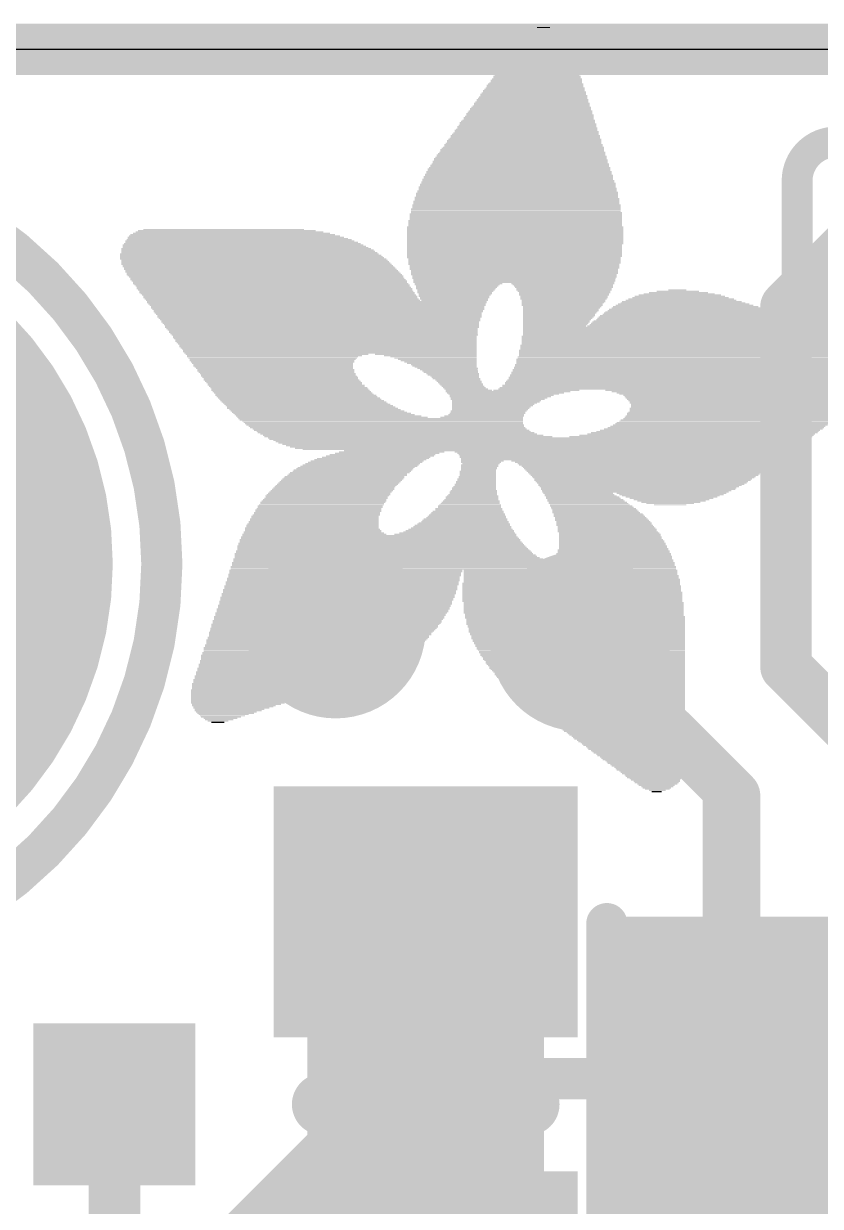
# Model space of a CAD drawing. Extents: x -6.2 to 34.1, y -8.2 to 17.9.
# Drawn here: x 3.86 to 7.79, y 12.07 to 17.91 of the extents above; entities that cross this region are included whole.
import ezdxf

# ---------------------------------------------------------------- set-up
doc = ezdxf.new("R2010")
doc.units = 0
for name, color, linetype in [('1', 12, 'CONTINUOUS'), ('16', 5, 'CONTINUOUS'), ('17', 110, 'CONTINUOUS'), ('18', 110, 'CONTINUOUS'), ('20', 53, 'CONTINUOUS'), ('21', 40, 'CONTINUOUS')]:
    doc.layers.add(name, color=color, linetype=linetype)

# ---------------------------------------------------------------- blocks, each defined once
blk = doc.blocks.new('RECT')
blk.add_solid([(-0.5, -0.5), (0.5, -0.5), (-0.5, 0.5), (0.5, 0.5)])
blk = doc.blocks.new('ROUNDP')
at = {"const_width": 0.5}
blk.add_lwpolyline([(0, -0.25, 1), (0, 0.25, 1), (0, -0.25)], format="xyb", dxfattribs=at)
blk = doc.blocks.new('ROUNDV')
at = {"const_width": 0.5}
blk.add_lwpolyline([(0, -0.25, 1), (0, 0.25, 1), (0, -0.25)], format="xyb", dxfattribs=at)

msp = doc.modelspace()

# ---------------------------------------------------------------- linework, layer by layer
at = {"layer": '1', "const_width": 0.254}
for points in [[(0, 17.78), (25.4, 17.78)], [(7.62, 16.51), (8.128, 17.018)], [(7.62, 14.732), (7.62, 16.51)], [(7.336, 14.127), (6.604, 14.859)], [(8.236, 14.116), (7.62, 14.732)], [(7.336, 12.915), (7.336, 14.127)], [(4.306, 12.573), (4.306, 11.5683)]]:
    msp.add_lwpolyline(points, dxfattribs=at)
at = {"layer": '1', "const_width": 0.127}
for points in [[(7.6835, 16.51, 1), (7.5565, 16.51)], [(7.5751, 16.5549, 1), (7.6649, 16.4651)], [(6.6489, 14.9039, 1), (6.5591, 14.8141)], [(7.6649, 14.7769, 1), (7.5751, 14.6871)], [(7.5565, 14.732, 1), (7.6835, 14.732)], [(7.3995, 14.127, 1), (7.2725, 14.127)], [(7.2911, 14.0821, 1), (7.3809, 14.1719)], [(7.2725, 12.915, 1), (7.3995, 12.915)], [(4.3695, 12.573, 1), (4.2425, 12.573)]]:
    msp.add_lwpolyline(points, format="xyb", dxfattribs=at)
at = {"layer": '16', "const_width": 0.254}
for points in [[(0, 17.78), (25.4, 17.78)], [(6.604, 14.859), (7.366, 14.097)], [(7.366, 14.097), (7.366, 12.7)], [(4.4443, 11.43), (5.7143, 12.7)], [(5.7143, 12.7), (5.842, 12.7)]]:
    msp.add_lwpolyline(points, dxfattribs=at)
at = {"layer": '16', "const_width": 0.127}
for points in [[(6.6489, 14.9039, 1), (6.5591, 14.8141)], [(7.4295, 14.097, 1), (7.3025, 14.097)], [(7.3211, 14.0521, 1), (7.4109, 14.1419)], [(5.7143, 12.7635, 1), (5.7143, 12.6365)], [(5.7592, 12.6551, 1), (5.6694, 12.7449)], [(5.842, 12.6365, 1), (5.842, 12.7635)], [(7.3025, 12.7, 1), (7.4295, 12.7)]]:
    msp.add_lwpolyline(points, format="xyb", dxfattribs=at)
at = {"layer": '20'}
msp.add_line((22.86, 17.78), (2.54, 17.78), dxfattribs=at)
at = {"layer": '21'}
for points, const_width in [([(7.8667, 17.3228, 0.4142), (7.6748, 17.1309)], 0.1524), ([(2.54, 13.24, 1), (2.54, 17.24, 1), (2.54, 13.24)], 0.2032), ([(7.7129, 17.1309, 1), (7.6367, 17.1309)], 0.0762), ([(7.6367, 17.1309, 1), (7.7129, 17.1309)], 0.0762), ([(7.6748, 16.6511, 0.4142), (7.8667, 16.4592)], 0.1524), ([(7.7129, 16.6511, 1), (7.6367, 16.6511)], 0.0762), ([(7.6367, 16.6511, 1), (7.7129, 16.6511)], 0.0762), ([(6.7868, 13.465, 1), (6.6852, 13.465)], 0.1016), ([(5.334, 12.6492, 1), (5.334, 12.4968)], 0.1524), ([(6.35, 12.4968, 1), (6.35, 12.6492)], 0.1524)]:
    msp.add_lwpolyline(points, format="xyb", dxfattribs=dict(at, const_width=const_width))
for points, const_width in [([(7.6748, 16.6511), (7.6748, 17.1309)], 0.1524), ([(6.736, 10.665), (6.736, 13.465)], 0.2032), ([(5.334, 12.573), (6.35, 12.573)], 0.3048)]:
    msp.add_lwpolyline(points, dxfattribs=dict(at, const_width=const_width))

# ---------------------------------------------------------------- block references
at = {"layer": '1', "rotation": 90}
for p, xscale, yscale in [((5.842, 13.523), 1.24, 1.5), ((4.306, 12.573), 0.8, 0.8), ((5.842, 11.623), 1.24, 1.5)]:
    msp.add_blockref('RECT', p, dxfattribs=dict(at, xscale=xscale, yscale=yscale))
at = {"layer": '1', "xscale": 0.45, "yscale": 0.9}
msp.add_blockref('RECT', (7.336, 12.915), dxfattribs=at)
at = {"layer": '16', "xscale": 1.1684, "yscale": 1.6002}
for p in [(5.842, 12.7), (7.366, 12.7)]:
    msp.add_blockref('RECT', p, dxfattribs=at)
at = {"layer": '16', "xscale": 0.635, "yscale": 0.2032, "rotation": 180}
msp.add_blockref('RECT', (6.604, 12.7), dxfattribs=at)
at = {"layer": '17', "xscale": 3.516, "yscale": 3.516}
msp.add_blockref('ROUNDP', (2.54, 15.24), dxfattribs=at)
msp.add_blockref('ROUNDP', (2.54, 15.24), dxfattribs=at)
at = {"layer": '18', "xscale": 0.889, "yscale": 0.889}
for p in [(5.3975, 14.9225), (5.3975, 14.9225), (6.604, 14.859), (6.604, 14.859)]:
    msp.add_blockref('ROUNDV', p, dxfattribs=at)
at = {"layer": '21'}
for p, xscale, yscale in [((6.4262, 17.8626), 0.1714, 0.0063), ((6.4294, 17.8689), 0.1524, 0.0064), ((6.4262, 17.8753), 0.1334, 0.0063), ((6.423, 17.8816), 0.1016, 0.0064), ((6.423, 17.888), 0.0635, 0.0063), ((6.4199, 17.8054), 0.2603, 0.0064), ((6.423, 17.8117), 0.254, 0.0063), ((6.423, 17.8181), 0.2413, 0.0064), ((6.4262, 17.8245), 0.235, 0.0063), ((6.4262, 17.8372), 0.2222, 0.0063), ((6.4262, 17.8308), 0.2222, 0.0064), ((6.4262, 17.8435), 0.2096, 0.0064), ((6.4262, 17.8498), 0.1968, 0.0063), ((6.4262, 17.8562), 0.1842, 0.0064), ((6.4135, 17.7483), 0.3238, 0.0063), ((6.4135, 17.761), 0.3112, 0.0063), ((6.4135, 17.7546), 0.3112, 0.0064), ((6.4167, 17.7673), 0.3048, 0.0064), ((6.4167, 17.78), 0.2921, 0.0064), ((6.4167, 17.7736), 0.2921, 0.0063), ((6.4199, 17.7864), 0.2857, 0.0063), ((6.4199, 17.7927), 0.2731, 0.0064), ((6.423, 17.7991), 0.2667, 0.0063), ((6.4008, 17.6911), 0.3874, 0.0064), ((6.4008, 17.6848), 0.3874, 0.0063), ((6.4008, 17.6974), 0.3746, 0.0063), ((6.404, 17.7102), 0.3683, 0.0063), ((6.404, 17.7038), 0.3683, 0.0064), ((6.404, 17.7165), 0.3556, 0.0064), ((6.4072, 17.7229), 0.3493, 0.0063), ((6.4072, 17.7355), 0.3365, 0.0063), ((6.4104, 17.7292), 0.3429, 0.0064), ((6.4103, 17.7419), 0.3302, 0.0064), ((6.3881, 17.6276), 0.4508, 0.0064), ((6.3913, 17.634), 0.4445, 0.0063), ((6.3913, 17.6467), 0.4318, 0.0063), ((6.3913, 17.6403), 0.4318, 0.0064), ((6.3913, 17.653), 0.4191, 0.0064), ((6.3944, 17.6657), 0.4127, 0.0064), ((6.3944, 17.6593), 0.4127, 0.0063), ((6.3976, 17.6721), 0.4064, 0.0063), ((6.3977, 17.6784), 0.3937, 0.0064), ((6.3754, 17.5768), 0.5016, 0.0064), ((6.3786, 17.5705), 0.508, 0.0063), ((6.3786, 17.5831), 0.4953, 0.0063), ((6.3818, 17.5895), 0.4889, 0.0064), ((6.3818, 17.6022), 0.4763, 0.0064), ((6.3818, 17.5959), 0.4763, 0.0063), ((6.3849, 17.6086), 0.4699, 0.0063), ((6.3849, 17.6149), 0.4572, 0.0064), ((6.3881, 17.6212), 0.4508, 0.0063), ((6.3659, 17.5133), 0.5715, 0.0064), ((6.3659, 17.5197), 0.5588, 0.0063), ((6.3691, 17.5324), 0.5525, 0.0063), ((6.3691, 17.526), 0.5525, 0.0064), ((6.3691, 17.5387), 0.5397, 0.0064), ((6.3722, 17.545), 0.5334, 0.0063), ((6.3754, 17.5514), 0.527, 0.0064), ((6.3723, 17.5578), 0.5207, 0.0063), ((6.3754, 17.5641), 0.5144, 0.0064), ((6.3563, 17.4562), 0.6287, 0.0063), ((6.3532, 17.4625), 0.6223, 0.0064), ((6.3563, 17.4688), 0.6159, 0.0063), ((6.3595, 17.4752), 0.6096, 0.0064), ((6.3596, 17.4879), 0.5969, 0.0064), ((6.3596, 17.4816), 0.5969, 0.0063), ((6.3627, 17.4943), 0.5906, 0.0063), ((6.3627, 17.5006), 0.5778, 0.0064), ((6.3659, 17.5069), 0.5715, 0.0063), ((6.3405, 17.399), 0.6858, 0.0064), ((6.3437, 17.3926), 0.6921, 0.0063), ((6.3437, 17.4054), 0.6795, 0.0063), ((6.3437, 17.4181), 0.6667, 0.0063), ((6.3468, 17.4117), 0.6731, 0.0064), ((6.3468, 17.4244), 0.6604, 0.0064), ((6.35, 17.4307), 0.654, 0.0063), ((6.35, 17.4435), 0.6414, 0.0063), ((6.35, 17.4371), 0.6414, 0.0064), ((6.3532, 17.4498), 0.635, 0.0064), ((6.331, 17.3355), 0.7557, 0.0064), ((6.331, 17.3419), 0.7429, 0.0063), ((6.3341, 17.3545), 0.7366, 0.0063), ((6.3341, 17.3482), 0.7366, 0.0064), ((6.3342, 17.3609), 0.7239, 0.0064), ((6.3373, 17.3673), 0.7176, 0.0063), ((6.3373, 17.38), 0.7048, 0.0063), ((6.3405, 17.3736), 0.7112, 0.0064), ((6.3405, 17.3863), 0.6985, 0.0064), ((6.3182, 17.2847), 0.8065, 0.0064), ((6.3182, 17.2783), 0.8065, 0.0063), ((6.3215, 17.2911), 0.8001, 0.0063), ((6.3246, 17.2974), 0.7938, 0.0064), ((6.3246, 17.3101), 0.781, 0.0064), ((6.3246, 17.3038), 0.781, 0.0063), ((6.3246, 17.3164), 0.7684, 0.0063), ((6.3278, 17.3292), 0.762, 0.0063), ((6.3278, 17.3228), 0.762, 0.0064), ((6.3087, 17.2276), 0.8636, 0.0063), ((6.3087, 17.2212), 0.8636, 0.0064), ((6.3119, 17.2339), 0.8572, 0.0064), ((6.3088, 17.2402), 0.8509, 0.0063), ((6.3119, 17.2466), 0.8446, 0.0064), ((6.3119, 17.2593), 0.8318, 0.0064), ((6.3151, 17.253), 0.8382, 0.0063), ((6.3151, 17.2657), 0.8255, 0.0063), ((6.3182, 17.272), 0.8191, 0.0064), ((6.2992, 17.164), 0.9208, 0.0063), ((6.3024, 17.1768), 0.9144, 0.0063), ((6.3024, 17.1704), 0.9144, 0.0064), ((6.3024, 17.1895), 0.9017, 0.0063), ((6.3024, 17.1831), 0.9017, 0.0064), ((6.3056, 17.1958), 0.8953, 0.0064), ((6.3056, 17.2085), 0.8827, 0.0064), ((6.3056, 17.2021), 0.8827, 0.0063), ((6.3088, 17.2149), 0.8763, 0.0063), ((6.2929, 17.1006), 0.9715, 0.0063), ((6.296, 17.1133), 0.9652, 0.0063), ((6.296, 17.1069), 0.9652, 0.0064), ((6.2961, 17.1259), 0.9525, 0.0063), ((6.2992, 17.1196), 0.9588, 0.0064), ((6.296, 17.1387), 0.9398, 0.0063), ((6.2992, 17.1323), 0.9462, 0.0064), ((6.2992, 17.1514), 0.9334, 0.0063), ((6.2992, 17.145), 0.9334, 0.0064), ((6.3024, 17.1577), 0.9271, 0.0064), ((6.2896, 17.0497), 1.0033, 0.0063), ((6.2929, 17.0434), 1.0097, 0.0064), ((6.2929, 17.0688), 0.9969, 0.0064), ((6.2929, 17.0625), 0.9969, 0.0063), ((6.2929, 17.0561), 0.9969, 0.0064), ((6.296, 17.0752), 0.9906, 0.0063), ((6.2929, 17.0815), 0.9843, 0.0064), ((6.2961, 17.0942), 0.9779, 0.0064), ((6.2961, 17.0878), 0.9779, 0.0063), ((6.2865, 16.9926), 1.035, 0.0064), ((6.2865, 16.9863), 1.035, 0.0063), ((6.2896, 17.0116), 1.0287, 0.0063), ((6.2896, 17.0053), 1.0287, 0.0064), ((6.2896, 16.999), 1.0287, 0.0063), ((6.2897, 17.0307), 1.016, 0.0064), ((6.2897, 17.0244), 1.016, 0.0063), ((6.2897, 17.018), 1.016, 0.0064), ((6.2929, 17.0371), 1.0097, 0.0063), ((6.2834, 16.9354), 1.0541, 0.0063), ((6.2834, 16.9291), 1.0541, 0.0064), ((6.2865, 16.9672), 1.0478, 0.0064), ((6.2865, 16.9609), 1.0478, 0.0063), ((6.2865, 16.9545), 1.0478, 0.0064), ((6.2865, 16.9482), 1.0478, 0.0063), ((6.2865, 16.9418), 1.0478, 0.0064), ((6.2865, 16.9799), 1.035, 0.0064), ((6.2897, 16.9735), 1.0414, 0.0063), ((4.8832, 16.872), 0.9715, 0.0063), ((4.8737, 16.8783), 0.9271, 0.0064), ((4.8609, 16.8847), 0.8763, 0.0063), ((4.8451, 16.891), 0.7937, 0.0064), ((6.2833, 16.9037), 1.0668, 0.0064), ((6.2833, 16.8973), 1.0668, 0.0063), ((6.2833, 16.891), 1.0668, 0.0064), ((6.2833, 16.8847), 1.0668, 0.0063), ((6.2833, 16.8783), 1.0668, 0.0064), ((6.2833, 16.872), 1.0668, 0.0063), ((6.2834, 16.9228), 1.0541, 0.0063), ((6.2834, 16.9164), 1.0541, 0.0064), ((6.2834, 16.9101), 1.0541, 0.0063), ((4.9403, 16.8148), 1.1874, 0.0064), ((4.9371, 16.8211), 1.1684, 0.0063), ((4.9245, 16.8339), 1.1303, 0.0063), ((4.934, 16.8275), 1.1493, 0.0064), ((4.9213, 16.8402), 1.1113, 0.0064), ((4.9054, 16.8529), 1.0668, 0.0064), ((4.9149, 16.8466), 1.0858, 0.0063), ((4.899, 16.8592), 1.0414, 0.0063), ((4.8895, 16.8656), 1.0096, 0.0064), ((6.2833, 16.8656), 1.0668, 0.0064), ((6.2833, 16.8592), 1.0668, 0.0063), ((6.2833, 16.8529), 1.0668, 0.0064), ((6.2833, 16.8466), 1.0668, 0.0063), ((6.2833, 16.8402), 1.0668, 0.0064), ((6.2833, 16.8339), 1.0668, 0.0063), ((6.2833, 16.8275), 1.0668, 0.0064), ((6.2833, 16.8211), 1.0668, 0.0063), ((6.2801, 16.8148), 1.0605, 0.0064), ((4.9721, 16.7704), 1.2763, 0.0063), ((4.9784, 16.764), 1.289, 0.0064), ((4.9816, 16.7577), 1.2954, 0.0063), ((4.9848, 16.7513), 1.3017, 0.0064), ((4.9625, 16.7894), 1.2446, 0.0064), ((4.9657, 16.783), 1.251, 0.0063), ((4.9562, 16.7958), 1.2319, 0.0063), ((4.9721, 16.7767), 1.2637, 0.0064), ((4.9466, 16.8085), 1.2001, 0.0063), ((4.953, 16.8021), 1.2128, 0.0064), ((6.2801, 16.8085), 1.0605, 0.0063), ((6.2801, 16.8021), 1.0605, 0.0064), ((6.2801, 16.7958), 1.0605, 0.0063), ((6.2801, 16.7894), 1.0605, 0.0064), ((6.2801, 16.783), 1.0605, 0.0063), ((6.2801, 16.7767), 1.0605, 0.0064), ((6.2801, 16.7704), 1.0605, 0.0063), ((6.2801, 16.764), 1.0605, 0.0064), ((6.2801, 16.7577), 1.0605, 0.0063), ((6.277, 16.7513), 1.0541, 0.0064), ((4.9911, 16.7449), 1.3144, 0.0063), ((4.9975, 16.7386), 1.3145, 0.0064), ((5.0006, 16.7323), 1.3208, 0.0063), ((5.0038, 16.7259), 1.3272, 0.0064), ((5.007, 16.7196), 1.3335, 0.0063), ((5.0133, 16.7132), 1.3335, 0.0064), ((5.0165, 16.7068), 1.3398, 0.0063), ((5.0229, 16.7005), 1.3399, 0.0064), ((5.026, 16.6942), 1.3462, 0.0063), ((6.2801, 16.7449), 1.0477, 0.0063), ((6.2801, 16.7386), 1.0477, 0.0064), ((6.2801, 16.7323), 1.0477, 0.0063), ((6.2801, 16.7259), 1.0477, 0.0064), ((6.277, 16.7196), 1.0414, 0.0063), ((6.2801, 16.7132), 1.0351, 0.0064), ((6.2801, 16.7068), 1.0351, 0.0063), ((6.2801, 16.7005), 1.0351, 0.0064), ((6.277, 16.6942), 1.0287, 0.0063), ((5.0324, 16.6878), 1.3462, 0.0064), ((5.0356, 16.6815), 1.3525, 0.0063), ((5.045, 16.6687), 1.3589, 0.0063), ((5.0419, 16.6751), 1.3526, 0.0064), ((5.0514, 16.6624), 1.3589, 0.0064), ((5.0546, 16.6561), 1.3526, 0.0063), ((5.0642, 16.6434), 1.3589, 0.0063), ((5.061, 16.6497), 1.3525, 0.0064), ((5.0705, 16.637), 1.3589, 0.0064), ((6.2801, 16.6878), 1.0223, 0.0064), ((6.2801, 16.6815), 1.0223, 0.0063), ((6.2801, 16.6751), 1.0223, 0.0064), ((6.277, 16.6687), 1.016, 0.0063), ((6.2801, 16.6624), 1.0097, 0.0064), ((6.2801, 16.6561), 1.0097, 0.0063), ((6.277, 16.6497), 1.0033, 0.0064), ((6.2801, 16.6434), 0.9969, 0.0063), ((6.2801, 16.637), 0.9969, 0.0064), ((5.0737, 16.6306), 1.3525, 0.0063), ((5.0769, 16.6243), 1.3589, 0.0064), ((5.0831, 16.618), 1.3589, 0.0063), ((5.0864, 16.6116), 1.3525, 0.0064), ((5.0927, 16.6053), 1.3526, 0.0063), ((5.0959, 16.5989), 1.3589, 0.0064), ((5.0991, 16.5925), 1.3525, 0.0063), ((5.1054, 16.5862), 1.3526, 0.0064), ((5.1086, 16.5799), 1.3589, 0.0063), ((6.277, 16.6306), 0.9906, 0.0063), ((6.0039, 16.6243), 0.4318, 0.0064), ((5.9976, 16.618), 0.4191, 0.0063), ((5.9912, 16.5989), 0.3937, 0.0064), ((5.9976, 16.6116), 0.4064, 0.0064), ((5.9944, 16.6053), 0.4, 0.0063), ((5.9912, 16.5925), 0.381, 0.0063), ((5.9881, 16.5862), 0.3747, 0.0064), ((5.9849, 16.5799), 0.3683, 0.0063), ((6.5183, 16.6243), 0.508, 0.0064), ((6.5183, 16.618), 0.4953, 0.0063), ((6.5215, 16.6116), 0.4889, 0.0064), ((6.5246, 16.6053), 0.4826, 0.0063), ((6.5247, 16.5989), 0.4699, 0.0064), ((6.5247, 16.5925), 0.4699, 0.0063), ((6.5246, 16.5862), 0.4572, 0.0064), ((6.5278, 16.5799), 0.4508, 0.0063), ((7.0898, 16.5799), 0.2921, 0.0063), ((7.0866, 16.5862), 0.2096, 0.0064), ((7.0835, 16.5925), 0.0889, 0.0063), ((5.1118, 16.5735), 1.3525, 0.0064), ((5.1181, 16.5672), 1.3526, 0.0063), ((5.1245, 16.5608), 1.3525, 0.0064), ((5.1245, 16.5544), 1.3525, 0.0063), ((5.1308, 16.5481), 1.3526, 0.0064), ((5.1372, 16.5418), 1.3525, 0.0063), ((5.3054, 16.5354), 1.6764, 0.0064), ((5.3054, 16.5291), 1.6764, 0.0063), ((5.3055, 16.5227), 1.6637, 0.0064), ((5.9849, 16.5672), 0.3556, 0.0063), ((5.9817, 16.5608), 0.3492, 0.0064), ((5.9881, 16.5735), 0.3619, 0.0064), ((5.9849, 16.5544), 0.3429, 0.0063), ((5.9817, 16.5481), 0.3366, 0.0064), ((5.9849, 16.5418), 0.3302, 0.0063), ((6.5247, 16.5735), 0.4445, 0.0064), ((6.5247, 16.5672), 0.4445, 0.0063), ((6.5246, 16.5608), 0.4318, 0.0064), ((6.5246, 16.5544), 0.4318, 0.0063), ((6.5215, 16.5481), 0.4255, 0.0064), ((6.5183, 16.5291), 0.4064, 0.0063), ((6.5151, 16.5227), 0.4, 0.0064), ((6.5215, 16.5418), 0.4127, 0.0063), ((6.5215, 16.5354), 0.4127, 0.0064), ((7.1152, 16.5227), 0.6477, 0.0064), ((7.112, 16.5291), 0.616, 0.0063), ((7.1057, 16.5354), 0.5905, 0.0064), ((7.1025, 16.5418), 0.5461, 0.0063), ((7.1025, 16.5481), 0.5207, 0.0064), ((7.0993, 16.5544), 0.4762, 0.0063), ((7.0962, 16.5608), 0.4445, 0.0064), ((7.0961, 16.5672), 0.4064, 0.0063), ((7.093, 16.5735), 0.3493, 0.0064), ((5.3086, 16.5163), 1.6574, 0.0063), ((5.3086, 16.51), 1.6446, 0.0064), ((5.3086, 16.5037), 1.6446, 0.0063), ((5.3117, 16.4973), 1.6383, 0.0064), ((5.3118, 16.491), 1.6256, 0.0063), ((5.3118, 16.4846), 1.6256, 0.0064), ((5.3117, 16.4782), 1.6129, 0.0063), ((5.315, 16.4719), 1.6065, 0.0064), ((5.3181, 16.4656), 1.6002, 0.0063), ((5.3181, 16.4592), 1.6002, 0.0064), ((6.5151, 16.5163), 0.4, 0.0063), ((6.5151, 16.51), 0.3874, 0.0064), ((6.5119, 16.5037), 0.381, 0.0063), ((6.5088, 16.4973), 0.3747, 0.0064), ((6.5088, 16.491), 0.3747, 0.0063), ((6.5024, 16.4782), 0.362, 0.0063), ((6.4992, 16.4719), 0.3556, 0.0064), ((6.4992, 16.4656), 0.3556, 0.0063), ((6.5056, 16.4846), 0.3683, 0.0064), ((6.4961, 16.4592), 0.3493, 0.0064), ((7.166, 16.4592), 0.9398, 0.0064), ((7.1628, 16.4656), 0.9208, 0.0063), ((7.1565, 16.4719), 0.8827, 0.0064), ((7.1501, 16.4782), 0.8572, 0.0063), ((7.1438, 16.4846), 0.8319, 0.0064), ((7.1406, 16.491), 0.8001, 0.0063), ((7.1343, 16.4973), 0.7747, 0.0064), ((7.1279, 16.5037), 0.7366, 0.0063), ((7.1247, 16.51), 0.7176, 0.0064), ((7.1184, 16.5163), 0.6795, 0.0063), ((5.3182, 16.4529), 1.5875, 0.0063), ((5.3213, 16.4465), 1.5812, 0.0064), ((5.3245, 16.4401), 1.5748, 0.0063), ((5.3213, 16.4338), 1.5684, 0.0064), ((5.3245, 16.4275), 1.5621, 0.0063), ((5.3277, 16.4211), 1.5557, 0.0064), ((5.3308, 16.4148), 1.5494, 0.0063), ((5.3308, 16.4084), 1.5494, 0.0064), ((5.3308, 16.402), 1.5367, 0.0063), ((6.4929, 16.4529), 0.3429, 0.0063), ((6.4897, 16.4465), 0.3366, 0.0064), ((6.4865, 16.4401), 0.3302, 0.0063), ((6.4865, 16.4338), 0.3302, 0.0064), ((6.4834, 16.4275), 0.3239, 0.0063), ((6.4802, 16.4211), 0.3175, 0.0064), ((6.477, 16.4148), 0.3112, 0.0063), ((7.0612, 16.4084), 1.4796, 0.0064), ((7.0676, 16.402), 1.4923, 0.0063), ((7.2104, 16.4148), 1.143, 0.0063), ((7.2041, 16.4211), 1.1049, 0.0064), ((7.2009, 16.4275), 1.0858, 0.0063), ((7.1913, 16.4338), 1.0541, 0.0064), ((7.1851, 16.4401), 1.0287, 0.0063), ((7.1819, 16.4465), 0.9969, 0.0064), ((7.1755, 16.4529), 0.9716, 0.0063), ((5.334, 16.3957), 1.5304, 0.0064), ((5.3372, 16.3894), 1.524, 0.0063), ((5.3372, 16.383), 1.524, 0.0064), ((5.3403, 16.3767), 1.5177, 0.0063), ((5.3436, 16.3703), 1.5113, 0.0064), ((5.3435, 16.3639), 1.4986, 0.0063), ((5.3435, 16.3576), 1.4986, 0.0064), ((5.3467, 16.3513), 1.4922, 0.0063), ((5.3498, 16.3449), 1.4859, 0.0064), ((7.1247, 16.3639), 1.6192, 0.0063), ((7.1374, 16.3576), 1.6446, 0.0064), ((7.147, 16.3513), 1.6637, 0.0063), ((7.1565, 16.3449), 1.6827, 0.0064), ((7.0993, 16.383), 1.5558, 0.0064), ((7.1088, 16.3767), 1.5748, 0.0063), ((7.1215, 16.3703), 1.6002, 0.0064), ((7.0803, 16.3957), 1.5177, 0.0064), ((7.0898, 16.3894), 1.5367, 0.0063), ((5.3498, 16.3386), 1.4859, 0.0063), ((5.3531, 16.3322), 1.4795, 0.0064), ((5.3562, 16.3258), 1.4732, 0.0063), ((5.3594, 16.3195), 1.4668, 0.0064), ((5.3594, 16.3132), 1.4668, 0.0063), ((5.3626, 16.3068), 1.4605, 0.0064), ((5.3658, 16.3005), 1.4541, 0.0063), ((5.3689, 16.2941), 1.4478, 0.0064), ((5.3689, 16.2877), 1.4478, 0.0063), ((7.1946, 16.2941), 1.7843, 0.0064), ((7.1946, 16.2877), 1.7843, 0.0063), ((7.1787, 16.3195), 1.7399, 0.0064), ((7.185, 16.3132), 1.7526, 0.0063), ((7.1882, 16.3068), 1.759, 0.0064), ((7.1946, 16.3005), 1.7717, 0.0063), ((7.1628, 16.3386), 1.6954, 0.0063), ((7.1787, 16.3258), 1.7272, 0.0063), ((7.1724, 16.3322), 1.7145, 0.0064), ((5.3721, 16.2814), 1.4414, 0.0064), ((5.1086, 16.2751), 0.9017, 0.0063), ((5.0959, 16.2687), 0.8636, 0.0064), ((5.0864, 16.2624), 0.8445, 0.0063), ((5.0864, 16.256), 0.8319, 0.0064), ((5.0864, 16.2496), 0.8191, 0.0063), ((5.0832, 16.2433), 0.8128, 0.0064), ((5.0864, 16.237), 0.8065, 0.0063), ((5.0864, 16.2306), 0.7937, 0.0064), ((5.842, 16.2751), 0.5016, 0.0063), ((5.8642, 16.2687), 0.4572, 0.0064), ((5.8801, 16.2624), 0.4254, 0.0063), ((5.8896, 16.256), 0.4064, 0.0064), ((5.8992, 16.2496), 0.3873, 0.0063), ((5.9055, 16.2433), 0.3746, 0.0064), ((5.915, 16.237), 0.3556, 0.0063), ((5.9214, 16.2306), 0.3429, 0.0064), ((7.1978, 16.2496), 1.8161, 0.0063), ((7.1978, 16.2433), 1.8161, 0.0064), ((7.2009, 16.237), 1.8224, 0.0063), ((7.2009, 16.2306), 1.8224, 0.0064), ((7.1977, 16.2624), 1.8034, 0.0063), ((7.2009, 16.256), 1.8098, 0.0064), ((7.2009, 16.2751), 1.797, 0.0063), ((7.2009, 16.2687), 1.797, 0.0064), ((7.1978, 16.2814), 1.7907, 0.0064), ((5.0895, 16.2243), 0.7874, 0.0063), ((5.0895, 16.2179), 0.7874, 0.0064), ((5.0927, 16.2115), 0.781, 0.0063), ((5.0959, 16.2052), 0.7747, 0.0064), ((5.1023, 16.1989), 0.7747, 0.0063), ((5.1023, 16.1925), 0.7747, 0.0064), ((5.1054, 16.1862), 0.7684, 0.0063), ((5.1118, 16.1798), 0.7683, 0.0064), ((5.1149, 16.1735), 0.762, 0.0063), ((5.1181, 16.1671), 0.7684, 0.0064), ((5.9309, 16.2243), 0.3238, 0.0063), ((5.9341, 16.2179), 0.3175, 0.0064), ((5.9404, 16.2115), 0.3048, 0.0063), ((5.95, 16.2052), 0.2985, 0.0064), ((5.9563, 16.1989), 0.2858, 0.0063), ((5.9627, 16.1925), 0.2731, 0.0064), ((5.9659, 16.1862), 0.2667, 0.0063), ((5.9754, 16.1798), 0.2603, 0.0064), ((5.9785, 16.1735), 0.254, 0.0063), ((5.9849, 16.1671), 0.2413, 0.0064), ((7.185, 16.1735), 1.8542, 0.0063), ((7.185, 16.1671), 1.8542, 0.0064), ((7.1882, 16.1862), 1.8478, 0.0063), ((7.1882, 16.1798), 1.8478, 0.0064), ((7.1913, 16.1989), 1.8415, 0.0063), ((7.1913, 16.1925), 1.8415, 0.0064), ((7.1946, 16.2115), 1.8351, 0.0063), ((7.1946, 16.2052), 1.8351, 0.0064), ((7.1977, 16.2243), 1.8288, 0.0063), ((7.1977, 16.2179), 1.8288, 0.0064), ((5.1245, 16.1608), 0.7683, 0.0063), ((5.1276, 16.1544), 0.762, 0.0064), ((5.1308, 16.1481), 0.7684, 0.0063), ((5.1372, 16.1417), 0.7683, 0.0064), ((5.1435, 16.1354), 0.7684, 0.0063), ((5.1467, 16.129), 0.762, 0.0064), ((5.1531, 16.1227), 0.7747, 0.0063), ((5.1562, 16.1163), 0.7684, 0.0064), ((5.1658, 16.11), 0.7747, 0.0063), ((5.9881, 16.1608), 0.2349, 0.0063), ((5.9944, 16.1544), 0.235, 0.0064), ((6.0008, 16.1481), 0.2223, 0.0063), ((6.0071, 16.1417), 0.2222, 0.0064), ((6.0103, 16.1354), 0.2159, 0.0063), ((6.0167, 16.129), 0.2159, 0.0064), ((6.0198, 16.1227), 0.2096, 0.0063), ((6.0262, 16.1163), 0.2095, 0.0064), ((6.0325, 16.11), 0.2096, 0.0063), ((7.1406, 16.11), 1.8669, 0.0063), ((7.1501, 16.1163), 1.8606, 0.0064), ((7.1533, 16.1227), 1.8669, 0.0063), ((7.1628, 16.1354), 1.8606, 0.0063), ((7.1628, 16.129), 1.8606, 0.0064), ((7.1692, 16.1417), 1.8605, 0.0064), ((7.1723, 16.1481), 1.8542, 0.0063), ((7.1787, 16.1608), 1.8542, 0.0063), ((7.1787, 16.1544), 1.8542, 0.0064), ((5.1753, 16.0973), 0.7811, 0.0063), ((5.1721, 16.1036), 0.7747, 0.0064), ((5.1816, 16.0909), 0.781, 0.0064), ((5.1879, 16.0846), 0.7811, 0.0063), ((5.1943, 16.0782), 0.781, 0.0064), ((5.2007, 16.0719), 0.7937, 0.0063), ((5.207, 16.0655), 0.7938, 0.0064), ((5.2166, 16.0592), 0.8001, 0.0063), ((5.2229, 16.0528), 0.8001, 0.0064), ((6.0421, 16.1036), 0.2159, 0.0064), ((6.0547, 16.0973), 0.2286, 0.0063), ((6.2484, 16.0909), 0.616, 0.0064), ((6.2357, 16.0846), 0.5778, 0.0063), ((6.2262, 16.0782), 0.5461, 0.0064), ((6.2103, 16.0655), 0.5016, 0.0064), ((6.2167, 16.0719), 0.5143, 0.0063), ((6.2039, 16.0592), 0.4763, 0.0063), ((6.1976, 16.0528), 0.4636, 0.0064), ((6.3881, 16.0973), 0.4254, 0.0063), ((7.1343, 16.1036), 1.8669, 0.0064), ((7.3946, 16.0973), 1.3335, 0.0063), ((7.4073, 16.0909), 1.2954, 0.0064), ((7.4137, 16.0846), 1.2573, 0.0063), ((7.4168, 16.0782), 1.2382, 0.0064), ((7.4232, 16.0719), 1.2129, 0.0063), ((7.42, 16.0655), 1.1938, 0.0064), ((7.42, 16.0592), 1.1811, 0.0063), ((7.42, 16.0528), 1.1684, 0.0064), ((5.2324, 16.0465), 0.8064, 0.0063), ((5.2419, 16.0401), 0.8128, 0.0064), ((5.2483, 16.0338), 0.8128, 0.0063), ((5.2578, 16.0274), 0.8192, 0.0064), ((5.2674, 16.0211), 0.8255, 0.0063), ((5.2832, 16.0084), 0.8446, 0.0063), ((5.2769, 16.0147), 0.8319, 0.0064), ((5.2959, 16.002), 0.8446, 0.0064), ((5.3086, 15.9957), 0.8572, 0.0063), ((6.1532, 15.9957), 0.3747, 0.0063), ((6.1913, 16.0465), 0.4381, 0.0063), ((6.1881, 16.0401), 0.4318, 0.0064), ((6.1818, 16.0338), 0.4191, 0.0063), ((6.1754, 16.0274), 0.4064, 0.0064), ((6.1722, 16.0211), 0.4, 0.0063), ((6.1659, 16.0147), 0.3873, 0.0064), ((6.1627, 16.0084), 0.381, 0.0063), ((6.1595, 16.002), 0.3746, 0.0064), ((7.4168, 16.0465), 1.1494, 0.0063), ((7.4168, 16.0401), 1.1366, 0.0064), ((7.3946, 16.0084), 1.0922, 0.0063), ((7.3914, 16.002), 1.0858, 0.0064), ((7.4137, 16.0338), 1.1303, 0.0063), ((7.3851, 15.9957), 1.0731, 0.0063), ((7.4104, 16.0274), 1.1113, 0.0064), ((7.4073, 16.0211), 1.1049, 0.0063), ((7.4009, 16.0147), 1.0922, 0.0064), ((5.3181, 15.9893), 0.8636, 0.0064), ((5.3308, 15.983), 0.8763, 0.0063), ((5.3435, 15.9766), 0.889, 0.0064), ((5.3626, 15.9703), 0.9144, 0.0063), ((5.3816, 15.9639), 0.9398, 0.0064), ((5.6198, 15.9576), 1.4033, 0.0063), ((5.6229, 15.9512), 1.397, 0.0064), ((5.6292, 15.9449), 1.3843, 0.0063), ((5.6325, 15.9385), 1.3779, 0.0064), ((6.1182, 15.9639), 0.4064, 0.0064), ((6.131, 15.9703), 0.3937, 0.0063), ((6.1405, 15.9766), 0.3747, 0.0064), ((6.1468, 15.983), 0.3746, 0.0063), ((6.15, 15.9893), 0.3683, 0.0064), ((7.3152, 15.9385), 1.0604, 0.0064), ((7.3248, 15.9449), 1.0541, 0.0063), ((7.3342, 15.9512), 1.0605, 0.0064), ((7.3438, 15.9576), 1.0541, 0.0063), ((7.3502, 15.9639), 1.0541, 0.0064), ((7.3597, 15.9703), 1.0605, 0.0063), ((7.3723, 15.983), 1.0731, 0.0063), ((7.366, 15.9766), 1.0604, 0.0064), ((7.3787, 15.9893), 1.0732, 0.0064), ((5.6356, 15.9322), 1.3716, 0.0063), ((5.642, 15.9258), 1.3716, 0.0064), ((5.6484, 15.9195), 1.3589, 0.0063), ((5.6547, 15.9131), 1.3589, 0.0064), ((5.6642, 15.9068), 1.3526, 0.0063), ((5.6738, 15.9004), 1.3589, 0.0064), ((5.6833, 15.8941), 1.3525, 0.0063), ((5.6959, 15.8877), 1.3653, 0.0064), ((5.7087, 15.8814), 1.3653, 0.0063), ((5.7309, 15.875), 1.3843, 0.0064), ((7.1787, 15.875), 1.1557, 0.0064), ((7.2009, 15.8814), 1.124, 0.0063), ((7.2168, 15.8877), 1.1176, 0.0064), ((7.2327, 15.8941), 1.0985, 0.0063), ((7.2454, 15.9004), 1.0859, 0.0064), ((7.2613, 15.9068), 1.0795, 0.0063), ((7.2739, 15.9131), 1.0668, 0.0064), ((7.2835, 15.9195), 1.0605, 0.0063), ((7.2961, 15.9258), 1.0605, 0.0064), ((7.3056, 15.9322), 1.0541, 0.0063), ((5.7563, 15.8687), 1.4224, 0.0063), ((6.4008, 15.8623), 2.6734, 0.0064), ((6.4008, 15.8559), 2.6606, 0.0063), ((6.404, 15.8496), 2.6289, 0.0064), ((6.4072, 15.8433), 2.6099, 0.0063), ((6.4072, 15.8369), 2.5845, 0.0064), ((6.4135, 15.8306), 2.559, 0.0063), ((6.4199, 15.8242), 2.5337, 0.0064), ((6.423, 15.8178), 2.5019, 0.0063), ((7.1501, 15.8687), 1.2002, 0.0063), ((6.4325, 15.8115), 2.4701, 0.0064), ((6.4485, 15.8052), 2.4257, 0.0063), ((5.5817, 15.7607), 0.5525, 0.0064), ((5.5975, 15.7671), 0.5334, 0.0063), ((5.6166, 15.7734), 0.5334, 0.0064), ((5.6292, 15.7797), 0.5207, 0.0063), ((5.6515, 15.7861), 0.5144, 0.0064), ((5.6738, 15.7925), 0.5207, 0.0063), ((6.5437, 15.7988), 2.2098, 0.0064), ((6.8136, 15.7925), 1.6573, 0.0063), ((6.8168, 15.7861), 1.6383, 0.0064), ((6.8136, 15.7797), 1.6193, 0.0063), ((6.8136, 15.7734), 1.6065, 0.0064), ((6.8072, 15.7671), 1.5938, 0.0063), ((6.8072, 15.7607), 1.5812, 0.0064), ((5.4832, 15.7035), 0.5842, 0.0063), ((5.4928, 15.7099), 0.5779, 0.0064), ((5.4991, 15.7163), 0.5778, 0.0063), ((5.5118, 15.7226), 0.5778, 0.0064), ((5.5213, 15.729), 0.5715, 0.0063), ((5.5309, 15.7353), 0.5651, 0.0064), ((5.5436, 15.7416), 0.5651, 0.0063), ((5.5531, 15.748), 0.5588, 0.0064), ((5.569, 15.7544), 0.5525, 0.0063), ((6.1214, 15.748), 0.2096, 0.0064), ((6.1087, 15.729), 0.1842, 0.0063), ((6.1087, 15.7226), 0.1842, 0.0064), ((6.1055, 15.7163), 0.1778, 0.0063), ((6.1055, 15.7099), 0.1778, 0.0064), ((6.8009, 15.7544), 1.5685, 0.0063), ((6.1151, 15.7416), 0.1969, 0.0063), ((6.1024, 15.7035), 0.1715, 0.0063), ((6.1151, 15.7353), 0.1841, 0.0064), ((6.9215, 15.748), 1.3144, 0.0064), ((6.9279, 15.7416), 1.2891, 0.0063), ((6.9279, 15.7353), 1.2637, 0.0064), ((6.9279, 15.729), 1.2509, 0.0063), ((6.931, 15.7226), 1.2319, 0.0064), ((6.9279, 15.7163), 1.2129, 0.0063), ((6.9279, 15.7099), 1.2001, 0.0064), ((6.9279, 15.7035), 1.1875, 0.0063), ((5.4198, 15.6464), 0.5969, 0.0064), ((5.4261, 15.6528), 0.5969, 0.0063), ((5.4325, 15.6591), 0.5969, 0.0064), ((5.4388, 15.6654), 0.5969, 0.0063), ((5.442, 15.6718), 0.5905, 0.0064), ((5.4546, 15.6782), 0.5905, 0.0063), ((5.4578, 15.6845), 0.5842, 0.0064), ((5.4674, 15.6909), 0.5905, 0.0063), ((5.4769, 15.6972), 0.5842, 0.0064), ((6.0897, 15.6464), 0.1969, 0.0064), ((6.0929, 15.6591), 0.1905, 0.0064), ((6.0929, 15.6528), 0.1905, 0.0063), ((6.096, 15.6718), 0.1842, 0.0064), ((6.096, 15.6654), 0.1842, 0.0063), ((6.0992, 15.6972), 0.1778, 0.0064), ((6.0992, 15.6909), 0.1778, 0.0063), ((6.0992, 15.6845), 0.1778, 0.0064), ((6.0992, 15.6782), 0.1778, 0.0063), ((6.9247, 15.6972), 1.1684, 0.0064), ((6.9247, 15.6909), 1.1557, 0.0063), ((6.9215, 15.6845), 1.1366, 0.0064), ((6.9215, 15.6782), 1.124, 0.0063), ((6.9184, 15.6718), 1.1049, 0.0064), ((6.9183, 15.6654), 1.0922, 0.0063), ((6.9152, 15.6591), 1.0731, 0.0064), ((6.912, 15.6528), 1.0668, 0.0063), ((6.9088, 15.6464), 1.0478, 0.0064), ((5.3626, 15.5829), 0.6096, 0.0064), ((5.3658, 15.5893), 0.6033, 0.0063), ((5.3721, 15.5956), 0.6032, 0.0064), ((5.3784, 15.602), 0.6033, 0.0063), ((5.3848, 15.6083), 0.6032, 0.0064), ((5.388, 15.6147), 0.5969, 0.0063), ((5.3944, 15.621), 0.5969, 0.0064), ((5.4007, 15.6274), 0.5969, 0.0063), ((5.407, 15.6337), 0.5969, 0.0064), ((5.4134, 15.6401), 0.5969, 0.0063), ((6.0738, 15.5829), 0.2413, 0.0064), ((6.077, 15.5956), 0.2349, 0.0064), ((6.077, 15.5893), 0.2349, 0.0063), ((6.0801, 15.602), 0.2286, 0.0063), ((6.0802, 15.6147), 0.2159, 0.0063), ((6.0802, 15.6083), 0.2159, 0.0064), ((6.0833, 15.621), 0.2096, 0.0064), ((6.0865, 15.6337), 0.2032, 0.0064), ((6.0865, 15.6274), 0.2032, 0.0063), ((6.0897, 15.6401), 0.1969, 0.0063), ((6.9088, 15.6401), 1.035, 0.0063), ((6.9056, 15.6337), 1.016, 0.0064), ((6.8993, 15.6274), 1.0033, 0.0063), ((6.8961, 15.621), 0.9842, 0.0064), ((6.8929, 15.6147), 0.9652, 0.0063), ((6.8898, 15.6083), 0.9589, 0.0064), ((6.8834, 15.602), 0.9334, 0.0063), ((6.8771, 15.5956), 0.9207, 0.0064), ((6.5945, 15.5893), 0.3429, 0.0063), ((6.6009, 15.5829), 0.3429, 0.0064), ((7.0549, 15.5893), 0.5397, 0.0063), ((7.0549, 15.5829), 0.5143, 0.0064), ((5.3213, 15.5258), 0.616, 0.0063), ((5.3277, 15.5321), 0.6159, 0.0064), ((5.334, 15.5448), 0.616, 0.0064), ((5.3308, 15.5385), 0.6096, 0.0063), ((5.3403, 15.5512), 0.6159, 0.0063), ((5.3435, 15.5575), 0.6096, 0.0064), ((5.3499, 15.5639), 0.6096, 0.0063), ((5.3562, 15.5766), 0.6096, 0.0063), ((5.3531, 15.5702), 0.6033, 0.0064), ((6.0579, 15.5258), 0.3112, 0.0063), ((6.0611, 15.5321), 0.3048, 0.0064), ((6.0611, 15.5385), 0.2921, 0.0063), ((6.0643, 15.5448), 0.2857, 0.0064), ((6.0674, 15.5512), 0.2794, 0.0063), ((6.0675, 15.5575), 0.2667, 0.0064), ((6.0706, 15.5702), 0.2604, 0.0064), ((6.0706, 15.5639), 0.2604, 0.0063), ((6.0738, 15.5766), 0.254, 0.0063), ((6.6072, 15.5766), 0.3556, 0.0063), ((6.6167, 15.5702), 0.362, 0.0064), ((6.6199, 15.5639), 0.3683, 0.0063), ((6.6294, 15.5575), 0.3746, 0.0064), ((6.6326, 15.5512), 0.381, 0.0063), ((6.6452, 15.5385), 0.3937, 0.0063), ((6.6421, 15.5448), 0.3874, 0.0064), ((6.6517, 15.5321), 0.3937, 0.0064), ((6.658, 15.5258), 0.4064, 0.0063), ((7.0517, 15.5766), 0.4826, 0.0063), ((7.0549, 15.5702), 0.4509, 0.0064), ((7.0549, 15.5639), 0.4127, 0.0063), ((7.0549, 15.5575), 0.3747, 0.0064), ((7.0549, 15.5512), 0.3365, 0.0063), ((7.0517, 15.5448), 0.2921, 0.0064), ((7.0485, 15.5385), 0.235, 0.0063), ((7.0485, 15.5321), 0.1588, 0.0064), ((5.2959, 15.475), 0.6286, 0.0063), ((5.2959, 15.4686), 0.6286, 0.0064), ((5.3022, 15.4813), 0.6287, 0.0064), ((5.3055, 15.494), 0.6223, 0.0064), ((5.3055, 15.4877), 0.6223, 0.0063), ((5.3117, 15.5067), 0.6223, 0.0064), ((5.3117, 15.5004), 0.6223, 0.0063), ((5.315, 15.5131), 0.6159, 0.0063), ((5.3213, 15.5194), 0.616, 0.0064), ((6.0421, 15.4686), 0.3937, 0.0064), ((6.0452, 15.475), 0.3874, 0.0063), ((6.0452, 15.4813), 0.3746, 0.0064), ((6.0484, 15.4877), 0.3683, 0.0063), ((6.0484, 15.494), 0.3556, 0.0064), ((6.0516, 15.5004), 0.3493, 0.0063), ((6.0547, 15.5131), 0.3302, 0.0063), ((6.0547, 15.5067), 0.3302, 0.0064), ((6.0579, 15.5194), 0.3112, 0.0064), ((6.6643, 15.5194), 0.4064, 0.0064), ((6.6707, 15.5131), 0.4191, 0.0063), ((6.6802, 15.5004), 0.4254, 0.0063), ((6.6834, 15.494), 0.4318, 0.0064), ((6.6771, 15.5067), 0.4191, 0.0064), ((6.6929, 15.4877), 0.4382, 0.0063), ((6.6993, 15.475), 0.4509, 0.0063), ((6.6961, 15.4813), 0.4445, 0.0064), ((6.7056, 15.4686), 0.4508, 0.0064), ((5.28, 15.4178), 0.6604, 0.0064), ((5.2832, 15.4115), 0.6668, 0.0063), ((5.2832, 15.4305), 0.654, 0.0064), ((5.2832, 15.4242), 0.654, 0.0063), ((5.2864, 15.4369), 0.6477, 0.0063), ((5.2896, 15.4496), 0.6413, 0.0063), ((5.2896, 15.4432), 0.6413, 0.0064), ((5.2927, 15.4623), 0.635, 0.0063), ((5.2927, 15.4559), 0.635, 0.0064), ((6.0135, 15.4115), 0.5143, 0.0063), ((6.0167, 15.4178), 0.4953, 0.0064), ((6.023, 15.4242), 0.4826, 0.0063), ((6.023, 15.4305), 0.4699, 0.0064), ((6.0293, 15.4369), 0.4572, 0.0063), ((6.0293, 15.4432), 0.4445, 0.0064), ((6.0357, 15.4496), 0.4318, 0.0063), ((6.0357, 15.4559), 0.4191, 0.0064), ((6.0389, 15.4623), 0.4127, 0.0063), ((6.7088, 15.4623), 0.4572, 0.0063), ((6.712, 15.4559), 0.4635, 0.0064), ((6.7214, 15.4432), 0.4699, 0.0064), ((6.7214, 15.4369), 0.4699, 0.0063), ((6.7183, 15.4496), 0.4636, 0.0063), ((6.7247, 15.4305), 0.4763, 0.0064), ((6.731, 15.4242), 0.4762, 0.0063), ((6.7342, 15.4178), 0.4826, 0.0064), ((6.7374, 15.4115), 0.4889, 0.0063), ((5.6166, 15.3607), 1.3843, 0.0063), ((5.6166, 15.3543), 1.3843, 0.0064), ((5.6134, 15.3734), 1.3652, 0.0063), ((5.6166, 15.367), 1.3716, 0.0064), ((5.2927, 15.3861), 0.7112, 0.0063), ((5.6134, 15.3797), 1.3526, 0.0064), ((5.2832, 15.3988), 0.6794, 0.0063), ((5.2896, 15.3924), 0.6921, 0.0064), ((5.2864, 15.4051), 0.6731, 0.0064), ((5.9881, 15.3861), 0.6033, 0.0063), ((5.9976, 15.3924), 0.5715, 0.0064), ((6.004, 15.3988), 0.5461, 0.0063), ((6.0103, 15.4051), 0.5334, 0.0064), ((6.7406, 15.3988), 0.4953, 0.0063), ((6.7374, 15.4051), 0.4889, 0.0064), ((6.7469, 15.3924), 0.4953, 0.0064), ((6.75, 15.3861), 0.5017, 0.0063), ((6.75, 15.3797), 0.5017, 0.0064), ((6.7532, 15.3734), 0.508, 0.0063), ((6.7532, 15.367), 0.508, 0.0064), ((6.7564, 15.3607), 0.5144, 0.0063), ((6.7595, 15.3543), 0.5207, 0.0064), ((5.6356, 15.2908), 1.4732, 0.0064), ((5.6325, 15.3035), 1.4541, 0.0064), ((5.6357, 15.2972), 1.4605, 0.0063), ((5.6292, 15.3162), 1.4351, 0.0064), ((5.6229, 15.3289), 1.4224, 0.0064), ((5.6261, 15.3226), 1.4288, 0.0063), ((5.6325, 15.3099), 1.4415, 0.0063), ((5.6198, 15.3416), 1.4033, 0.0064), ((5.623, 15.3353), 1.4097, 0.0063), ((5.6198, 15.348), 1.3907, 0.0063), ((6.7691, 15.2908), 0.5652, 0.0064), ((6.7691, 15.3035), 0.5524, 0.0064), ((6.7691, 15.2972), 0.5524, 0.0063), ((6.766, 15.3099), 0.5461, 0.0063), ((6.7595, 15.348), 0.5207, 0.0063), ((6.7628, 15.3416), 0.5271, 0.0064), ((6.7628, 15.3353), 0.5271, 0.0063), ((6.7659, 15.3289), 0.5334, 0.0064), ((6.7659, 15.3226), 0.5334, 0.0063), ((6.7691, 15.3162), 0.5398, 0.0064), ((5.9785, 15.2464), 2.1844, 0.0063), ((5.9785, 15.24), 2.1844, 0.0064), ((5.9785, 15.2337), 2.1844, 0.0063), ((5.6579, 15.2654), 1.5303, 0.0064), ((5.9786, 15.2591), 2.1717, 0.0063), ((5.9786, 15.2527), 2.1717, 0.0064), ((5.6452, 15.2781), 1.4923, 0.0064), ((5.6515, 15.2718), 1.505, 0.0063), ((5.642, 15.2845), 1.4859, 0.0063), ((6.7595, 15.2654), 0.5969, 0.0064), ((6.7659, 15.2718), 0.5842, 0.0063), ((6.7691, 15.2781), 0.5778, 0.0064), ((6.7691, 15.2845), 0.5652, 0.0063), ((5.4388, 15.1765), 1.143, 0.0064), ((5.442, 15.1892), 1.1493, 0.0064), ((5.442, 15.1829), 1.1493, 0.0063), ((5.4483, 15.2083), 1.1494, 0.0063), ((5.4483, 15.2019), 1.1494, 0.0064), ((5.4451, 15.1956), 1.143, 0.0063), ((5.9786, 15.2273), 2.1971, 0.0064), ((5.9786, 15.221), 2.1971, 0.0063), ((5.9786, 15.2146), 2.1971, 0.0064), ((6.5564, 15.2083), 1.0541, 0.0063), ((6.5564, 15.2019), 1.0541, 0.0064), ((6.5564, 15.1956), 1.0541, 0.0063), ((6.5564, 15.1892), 1.0541, 0.0064), ((6.5596, 15.1829), 1.0605, 0.0063), ((6.5596, 15.1765), 1.0605, 0.0064), ((5.4229, 15.1321), 1.1494, 0.0063), ((5.4229, 15.1257), 1.1494, 0.0064), ((5.4229, 15.1194), 1.1494, 0.0063), ((5.4293, 15.1511), 1.1493, 0.0064), ((5.4293, 15.1448), 1.1493, 0.0063), ((5.4293, 15.1384), 1.1493, 0.0064), ((5.4356, 15.1702), 1.1494, 0.0063), ((5.4356, 15.1638), 1.1494, 0.0064), ((5.4356, 15.1575), 1.1494, 0.0063), ((6.5596, 15.1448), 1.0731, 0.0063), ((6.5596, 15.1384), 1.0731, 0.0064), ((6.5628, 15.1321), 1.0795, 0.0063), ((6.5628, 15.1257), 1.0795, 0.0064), ((6.5628, 15.1194), 1.0795, 0.0063), ((6.5596, 15.1702), 1.0605, 0.0063), ((6.5627, 15.1638), 1.0668, 0.0064), ((6.5627, 15.1575), 1.0668, 0.0063), ((6.5627, 15.1511), 1.0668, 0.0064), ((5.407, 15.0749), 1.1557, 0.0064), ((5.4039, 15.0686), 1.1493, 0.0063), ((5.4039, 15.0622), 1.1493, 0.0064), ((5.4102, 15.0876), 1.1494, 0.0064), ((5.4102, 15.0813), 1.1494, 0.0063), ((5.4134, 15.094), 1.1557, 0.0063), ((5.4165, 15.1067), 1.1493, 0.0063), ((5.4165, 15.1003), 1.1493, 0.0064), ((5.4198, 15.113), 1.1557, 0.0064), ((6.5659, 15.1003), 1.0858, 0.0064), ((6.5659, 15.094), 1.0858, 0.0063), ((6.5659, 15.0876), 1.0858, 0.0064), ((6.5659, 15.0813), 1.0858, 0.0063), ((6.5659, 15.0749), 1.0858, 0.0064), ((6.5659, 15.0686), 1.0858, 0.0063), ((6.5659, 15.0622), 1.0858, 0.0064), ((6.5628, 15.113), 1.0795, 0.0064), ((6.5628, 15.1067), 1.0795, 0.0063), ((5.3848, 15.0178), 1.1494, 0.0063), ((5.3816, 15.0114), 1.143, 0.0064), ((5.3816, 15.0051), 1.143, 0.0063), ((5.388, 15.0241), 1.143, 0.0064), ((5.3912, 15.0368), 1.1493, 0.0064), ((5.3912, 15.0305), 1.1493, 0.0063), ((5.3975, 15.0559), 1.1494, 0.0063), ((5.3975, 15.0495), 1.1494, 0.0064), ((5.3975, 15.0432), 1.1494, 0.0063), ((6.5659, 15.0559), 1.0858, 0.0063), ((6.5723, 15.0495), 1.0859, 0.0064), ((6.5723, 15.0432), 1.0859, 0.0063), ((6.5723, 15.0368), 1.0859, 0.0064), ((6.5723, 15.0305), 1.0859, 0.0063), ((6.5723, 15.0241), 1.0859, 0.0064), ((6.5723, 15.0178), 1.0859, 0.0063), ((6.5723, 15.0114), 1.0859, 0.0064), ((6.5723, 15.0051), 1.0859, 0.0063), ((5.3467, 14.9416), 1.124, 0.0063), ((5.3563, 14.9606), 1.1303, 0.0064), ((5.3563, 14.9543), 1.1303, 0.0063), ((5.3531, 14.9479), 1.1239, 0.0064), ((5.3626, 14.967), 1.1303, 0.0063), ((5.3658, 14.9797), 1.1367, 0.0063), ((5.3658, 14.9733), 1.1367, 0.0064), ((5.3753, 14.9987), 1.143, 0.0064), ((5.3721, 14.9924), 1.1366, 0.0063), ((5.3721, 14.986), 1.1366, 0.0064), ((6.5723, 14.9987), 1.0859, 0.0064), ((6.5786, 14.9797), 1.0858, 0.0063), ((6.5786, 14.9733), 1.0858, 0.0064), ((6.5755, 14.9924), 1.0795, 0.0063), ((6.5755, 14.986), 1.0795, 0.0064), ((6.5818, 14.967), 1.0795, 0.0063), ((6.5818, 14.9606), 1.0795, 0.0064), ((6.5818, 14.9543), 1.0795, 0.0063), ((6.5818, 14.9479), 1.0795, 0.0064), ((6.5818, 14.9416), 1.0795, 0.0063), ((5.3245, 14.9035), 1.1049, 0.0063), ((5.3213, 14.8971), 1.0986, 0.0064), ((5.3213, 14.8908), 1.0986, 0.0063), ((5.315, 14.8844), 1.0859, 0.0064), ((5.3308, 14.9098), 1.1049, 0.0064), ((5.3372, 14.9225), 1.1176, 0.0064), ((5.334, 14.9162), 1.1112, 0.0063), ((5.3435, 14.9352), 1.1176, 0.0064), ((5.3435, 14.9289), 1.1176, 0.0063), ((6.585, 14.9352), 1.0731, 0.0064), ((6.585, 14.9289), 1.0731, 0.0063), ((6.5881, 14.9225), 1.0668, 0.0064), ((6.5881, 14.9162), 1.0668, 0.0063), ((6.5881, 14.9098), 1.0668, 0.0064), ((6.5881, 14.9035), 1.0668, 0.0063), ((6.5913, 14.8971), 1.0604, 0.0064), ((6.5913, 14.8908), 1.0604, 0.0063), ((6.5945, 14.8844), 1.0541, 0.0064), ((5.2736, 14.8273), 1.0541, 0.0063), ((5.2832, 14.8399), 1.0604, 0.0063), ((5.2801, 14.8336), 1.0541, 0.0064), ((5.3022, 14.8654), 1.0859, 0.0063), ((5.2927, 14.8527), 1.0668, 0.0063), ((5.2991, 14.859), 1.0795, 0.0064), ((5.2896, 14.8463), 1.0605, 0.0064), ((5.3118, 14.878), 1.0922, 0.0063), ((5.3086, 14.8717), 1.0858, 0.0064), ((6.5945, 14.878), 1.0541, 0.0063), ((6.5945, 14.8717), 1.0541, 0.0064), ((6.5977, 14.8654), 1.0477, 0.0063), ((6.5977, 14.859), 1.0477, 0.0064), ((6.6008, 14.8527), 1.0414, 0.0063), ((6.6008, 14.8463), 1.0414, 0.0064), ((6.604, 14.8399), 1.035, 0.0063), ((6.604, 14.8336), 1.035, 0.0064), ((6.6072, 14.8273), 1.0287, 0.0063), ((5.2419, 14.7892), 1.016, 0.0063), ((5.2355, 14.7828), 1.0033, 0.0064), ((5.2324, 14.7765), 0.997, 0.0063), ((5.226, 14.7701), 0.9843, 0.0064), ((5.2483, 14.7955), 1.016, 0.0064), ((5.2515, 14.8018), 1.0223, 0.0063), ((5.2705, 14.8209), 1.0478, 0.0064), ((5.2641, 14.8146), 1.0351, 0.0063), ((5.261, 14.8082), 1.0287, 0.0064), ((6.6072, 14.8209), 1.0287, 0.0064), ((6.6104, 14.8146), 1.0223, 0.0063), ((6.6135, 14.8082), 1.016, 0.0064), ((6.6135, 14.8018), 1.016, 0.0063), ((6.6167, 14.7955), 1.0096, 0.0064), ((6.6167, 14.7892), 1.0096, 0.0063), ((6.6199, 14.7828), 1.0033, 0.0064), ((6.6231, 14.7765), 0.9969, 0.0063), ((6.6231, 14.7701), 0.9969, 0.0064), ((5.1753, 14.7256), 0.9207, 0.0063), ((5.1689, 14.7193), 0.908, 0.0064), ((5.1626, 14.713), 0.8953, 0.0063), ((5.1974, 14.7447), 0.9525, 0.0064), ((5.1911, 14.7384), 0.9398, 0.0063), ((5.1848, 14.732), 0.9271, 0.0064), ((5.2197, 14.7637), 0.9842, 0.0063), ((5.2134, 14.7574), 0.9715, 0.0064), ((5.207, 14.7511), 0.9588, 0.0063), ((6.6262, 14.7637), 0.9906, 0.0063), ((6.6294, 14.7574), 0.9842, 0.0064), ((6.6294, 14.7511), 0.9842, 0.0063), ((6.6326, 14.7447), 0.9779, 0.0064), ((6.6358, 14.7384), 0.9715, 0.0063), ((6.6389, 14.732), 0.9652, 0.0064), ((6.6389, 14.7256), 0.9652, 0.0063), ((6.6421, 14.7193), 0.9588, 0.0064), ((6.6452, 14.713), 0.9525, 0.0063), ((5.061, 14.6494), 0.7429, 0.0063), ((5.0927, 14.6685), 0.7938, 0.0064), ((5.0831, 14.6622), 0.7747, 0.0063), ((5.0737, 14.6558), 0.7557, 0.0064), ((5.1054, 14.6749), 0.8064, 0.0063), ((5.1245, 14.6875), 0.8445, 0.0063), ((5.115, 14.6812), 0.8255, 0.0064), ((5.153, 14.7066), 0.889, 0.0064), ((5.1435, 14.7003), 0.87, 0.0063), ((5.1372, 14.6939), 0.8573, 0.0064), ((6.6485, 14.7066), 0.9461, 0.0064), ((6.6516, 14.7003), 0.9398, 0.0063), ((6.6516, 14.6939), 0.9398, 0.0064), ((6.6548, 14.6875), 0.9334, 0.0063), ((6.658, 14.6812), 0.9271, 0.0064), ((6.6612, 14.6749), 0.9207, 0.0063), ((6.6643, 14.6685), 0.9144, 0.0064), ((6.6675, 14.6622), 0.908, 0.0063), ((6.6707, 14.6558), 0.9017, 0.0064), ((6.6739, 14.6494), 0.8953, 0.0063), ((5.0006, 14.6113), 0.635, 0.0063), ((4.9911, 14.605), 0.616, 0.0064), ((5.0102, 14.6177), 0.6541, 0.0064), ((4.9816, 14.5987), 0.5969, 0.0063), ((4.9721, 14.5923), 0.5779, 0.0064), ((5.0514, 14.6431), 0.7239, 0.0064), ((5.0419, 14.6368), 0.7048, 0.0063), ((5.0324, 14.6304), 0.6858, 0.0064), ((5.0229, 14.6241), 0.6667, 0.0063), ((6.677, 14.6431), 0.889, 0.0064), ((6.6802, 14.6368), 0.8826, 0.0063), ((6.6833, 14.6304), 0.8763, 0.0064), ((6.6866, 14.6241), 0.8699, 0.0063), ((6.6897, 14.6177), 0.8636, 0.0064), ((6.6929, 14.6113), 0.8572, 0.0063), ((6.6961, 14.605), 0.8509, 0.0064), ((6.6993, 14.5987), 0.8445, 0.0063), ((6.7056, 14.5923), 0.8318, 0.0064), ((4.9625, 14.586), 0.5588, 0.0063), ((4.9498, 14.5796), 0.5334, 0.0064), ((4.9308, 14.5669), 0.4953, 0.0064), ((4.9244, 14.5606), 0.4826, 0.0063), ((4.9149, 14.5542), 0.4636, 0.0064), ((4.9435, 14.5732), 0.5207, 0.0063), ((4.9085, 14.5479), 0.4381, 0.0063), ((4.8959, 14.5415), 0.4127, 0.0064), ((4.8927, 14.5352), 0.3937, 0.0063), ((6.7088, 14.586), 0.8255, 0.0063), ((6.712, 14.5796), 0.8191, 0.0064), ((6.7151, 14.5732), 0.8128, 0.0063), ((6.7214, 14.5669), 0.8001, 0.0064), ((6.7247, 14.5606), 0.7937, 0.0063), ((6.7278, 14.5542), 0.7874, 0.0064), ((6.7342, 14.5479), 0.7747, 0.0063), ((6.7374, 14.5415), 0.7683, 0.0064), ((6.7405, 14.5352), 0.762, 0.0063), ((4.8832, 14.5288), 0.3747, 0.0064), ((4.8673, 14.5161), 0.3302, 0.0064), ((4.8737, 14.5225), 0.3429, 0.0063), ((4.8578, 14.5098), 0.2985, 0.0063), ((4.8546, 14.5034), 0.2794, 0.0064), ((4.8451, 14.4971), 0.2477, 0.0063), ((4.8387, 14.4907), 0.2222, 0.0064), ((4.8323, 14.4844), 0.1969, 0.0063), ((4.8292, 14.478), 0.1651, 0.0064), ((6.7469, 14.5288), 0.7493, 0.0064), ((6.75, 14.5225), 0.7429, 0.0063), ((6.7532, 14.5161), 0.7366, 0.0064), ((6.7595, 14.5098), 0.7239, 0.0063), ((6.7628, 14.5034), 0.7175, 0.0064), ((6.7691, 14.4971), 0.7048, 0.0063), ((6.7723, 14.4907), 0.6985, 0.0064), ((6.7755, 14.4844), 0.6921, 0.0063), ((6.7818, 14.478), 0.6794, 0.0064), ((4.8228, 14.4717), 0.1397, 0.0063), ((4.8165, 14.4653), 0.1016, 0.0064), ((4.8165, 14.459), 0.0635, 0.0063), ((6.785, 14.4717), 0.6731, 0.0063), ((6.7881, 14.4653), 0.6667, 0.0064), ((6.7945, 14.459), 0.654, 0.0063), ((6.7976, 14.4526), 0.6477, 0.0064), ((6.8009, 14.4463), 0.6413, 0.0063), ((6.8072, 14.4399), 0.6286, 0.0064), ((6.8104, 14.4336), 0.6223, 0.0063), ((6.8167, 14.4272), 0.6096, 0.0064), ((6.8199, 14.4209), 0.6032, 0.0063), ((6.8231, 14.4145), 0.5969, 0.0064), ((6.8294, 14.4082), 0.5842, 0.0063), ((6.8326, 14.4018), 0.5778, 0.0064), ((6.8357, 14.3955), 0.5715, 0.0063), ((6.8421, 14.3891), 0.5588, 0.0064), ((6.8453, 14.3828), 0.5524, 0.0063), ((6.8485, 14.3764), 0.5461, 0.0064), ((6.8548, 14.3701), 0.5334, 0.0063), ((6.858, 14.3637), 0.527, 0.0064), ((6.8643, 14.3574), 0.5143, 0.0063), ((6.8675, 14.351), 0.508, 0.0064), ((6.8707, 14.3447), 0.5016, 0.0063), ((6.8771, 14.3383), 0.4889, 0.0064), ((6.8802, 14.332), 0.4826, 0.0063), ((6.8834, 14.3256), 0.4762, 0.0064), ((6.8898, 14.3193), 0.4635, 0.0063), ((6.8929, 14.3129), 0.4572, 0.0064), ((6.8961, 14.3066), 0.4508, 0.0063), ((6.9024, 14.3002), 0.4381, 0.0064), ((6.9056, 14.2939), 0.4318, 0.0063), ((6.912, 14.2875), 0.4191, 0.0064), ((6.9152, 14.2812), 0.4127, 0.0063), ((6.9183, 14.2748), 0.4064, 0.0064), ((6.9247, 14.2685), 0.3937, 0.0063), ((6.9279, 14.2621), 0.3873, 0.0064), ((6.931, 14.2558), 0.381, 0.0063), ((6.9374, 14.2494), 0.3683, 0.0064), ((6.9405, 14.2431), 0.3619, 0.0063), ((6.9469, 14.2367), 0.3492, 0.0064), ((6.9469, 14.2304), 0.3366, 0.0063), ((6.9501, 14.224), 0.3302, 0.0064), ((6.9565, 14.2177), 0.3175, 0.0063), ((6.9596, 14.2113), 0.3112, 0.0064), ((6.9596, 14.205), 0.2984, 0.0063), ((6.966, 14.1986), 0.2857, 0.0064), ((6.9691, 14.1923), 0.2794, 0.0063), ((6.9691, 14.1859), 0.2667, 0.0064), ((6.9755, 14.1796), 0.254, 0.0063), ((6.9755, 14.1732), 0.2413, 0.0064), ((6.9818, 14.1669), 0.2286, 0.0063), ((6.9819, 14.1605), 0.2159, 0.0064), ((6.985, 14.1542), 0.1968, 0.0063), ((6.9818, 14.1478), 0.1778, 0.0064), ((6.985, 14.1415), 0.1588, 0.0063), ((6.9819, 14.1351), 0.1397, 0.0064), ((6.985, 14.1288), 0.1206, 0.0063), ((6.985, 14.1224), 0.0826, 0.0064), ((6.9818, 14.1161), 0.0508, 0.0063)]:
    msp.add_blockref('RECT', p, dxfattribs=dict(at, xscale=xscale, yscale=yscale))

doc.saveas('drawing.dxf')
